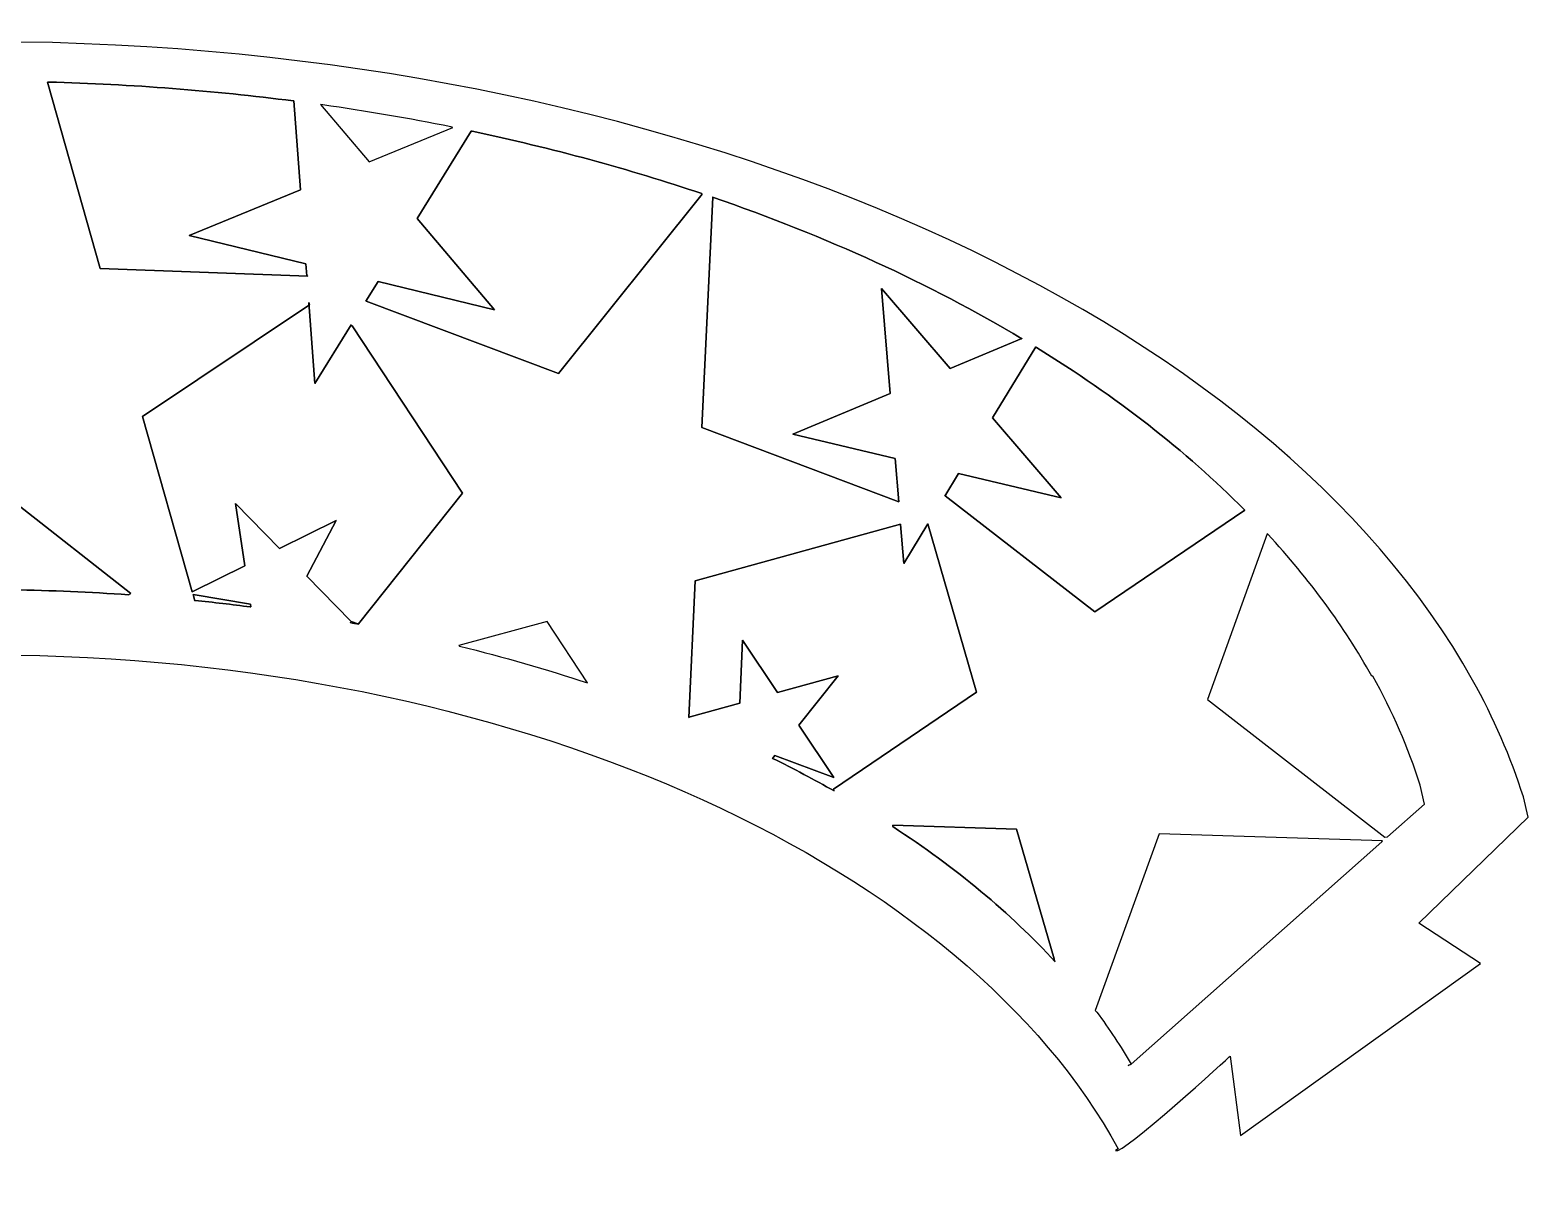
# Model space of a CAD drawing. Header units: centimetres. Extents: x -10.2 to 10.3, y -4 to 3.8.
# Drawn here: x 0.23 to 10.27, y -4.01 to 3.75 of the extents above; entities that cross this region are included whole.
import ezdxf

# ---------------------------------------------------------------- set-up
doc = ezdxf.new("R2010")
doc.units = ezdxf.units.CM
doc.header["$MEASUREMENT"] = 0
doc.layers.add('Camada 1', color=7, linetype='Continuous')

msp = doc.modelspace()

# ---------------------------------------------------------------- linework, layer by layer
at = {"layer": 'Camada 1'}
msp.add_open_spline([(9.90097, -0.6084), (10.04258, -0.86301), (10.15677, -1.12466), (10.24159, -1.39207), (10.24159, -1.39207), (10.24159, -1.39207), (10.27265, -1.52844), (10.27265, -1.52844), (10.27265, -1.52844), (10.27265, -1.52844), (9.54089, -2.23869), (9.54089, -2.23869), (9.54089, -2.23869), (9.54089, -2.23869), (9.95449, -2.51055), (9.95449, -2.51055), (9.95449, -2.51055), (9.95449, -2.51055), (8.34328, -3.66321), (8.34328, -3.66321), (8.34328, -3.66321), (8.34328, -3.66321), (8.27526, -3.13082), (8.27526, -3.13082), (8.27526, -3.13082), (8.27526, -3.13082), (7.54406, -3.80318), (7.50665, -3.76466), (7.50665, -3.76466), (7.50665, -3.76466), (7.52493, -3.75447), (7.52493, -3.75447), (7.52493, -3.75447), (6.50025, -1.87595), (3.58571, -0.49195), (0.13038, -0.44078), (0.13038, -0.44078), (-3.61474, -0.38527), (-6.77125, -1.91361), (-7.59045, -4.00988), (-7.59045, -4.00988), (-7.59045, -4.00988), (-7.64837, -3.99631), (-7.64837, -3.99631), (-7.64837, -3.99631), (-7.64837, -3.99631), (-10.22755, -1.83183), (-10.22755, -1.83183), (-10.22755, -1.83183), (-10.22755, -1.83183), (-10.23636, -1.83048), (-10.23636, -1.83048), (-10.23636, -1.83048), (-9.80609, 1.32573), (-5.29635, 3.75437), (0.16486, 3.67344), (0.16486, 3.67344), (4.71382, 3.60602), (8.55128, 1.81775), (9.90097, -0.6084)], degree=3, knots=[0, 0, 0, 0, 0.0625, 0.0625, 0.0625, 0.0625, 0.125, 0.125, 0.125, 0.125, 0.1875, 0.1875, 0.1875, 0.1875, 0.25, 0.25, 0.25, 0.25, 0.3125, 0.3125, 0.3125, 0.3125, 0.375, 0.375, 0.375, 0.375, 0.4375, 0.4375, 0.4375, 0.4375, 0.5, 0.5, 0.5, 0.5, 0.5625, 0.5625, 0.5625, 0.5625, 0.625, 0.625, 0.625, 0.625, 0.6875, 0.6875, 0.6875, 0.6875, 0.75, 0.75, 0.75, 0.75, 0.8125, 0.8125, 0.8125, 0.8125, 0.875, 0.875, 0.875, 0.875, 1, 1, 1, 1], dxfattribs=at)
at = {"layer": 'Camada 1', "color": 7}
for points, knots in [([(1.99525, 3.27849), (1.99525, 3.27849), (2.03957, 2.68098), (2.03957, 2.68098), (2.03957, 2.68098), (2.03957, 2.68098), (1.29434, 2.37597), (1.29434, 2.37597), (1.29434, 2.37597), (1.29434, 2.37597), (2.07653, 2.18499), (2.07653, 2.18499), (2.07653, 2.18499), (2.07653, 2.18499), (2.08256, 2.10416), (2.08256, 2.10416), (2.08256, 2.10416), (2.08256, 2.10416), (2.08984, 2.10141), (2.08984, 2.10141), (2.08984, 2.10141), (2.08984, 2.10141), (0.69771, 2.15404), (0.69771, 2.15404), (0.69771, 2.15404), (0.69771, 2.15404), (0.34422, 3.40422), (0.34422, 3.40422), (0.34422, 3.40422), (0.34422, 3.40422), (0.35065, 3.40486), (0.35065, 3.40486), (0.35065, 3.40486), (0.91088, 3.38981), (1.45894, 3.34678), (1.99096, 3.27807), (1.99096, 3.27807), (1.99096, 3.27807), (1.99525, 3.27849), (1.99525, 3.27849)], [0, 0, 0, 0, 0.09090909, 0.09090909, 0.09090909, 0.09090909, 0.18181818, 0.18181818, 0.18181818, 0.18181818, 0.27272727, 0.27272727, 0.27272727, 0.27272727, 0.36363636, 0.36363636, 0.36363636, 0.36363636, 0.45454545, 0.45454545, 0.45454545, 0.45454545, 0.54545455, 0.54545455, 0.54545455, 0.54545455, 0.63636364, 0.63636364, 0.63636364, 0.63636364, 0.72727273, 0.72727273, 0.72727273, 0.72727273, 0.81818182, 0.81818182, 0.81818182, 0.81818182, 1, 1, 1, 1]), ([(1.99525, 3.27849), (1.99525, 3.27849), (1.99525, 3.27849), (1.99525, 3.27849), (1.99525, 3.27849), (1.99525, 3.27849), (1.99525, 3.27849), (1.99525, 3.27849)], [0, 0, 0, 0, 0.33333333, 0.33333333, 0.33333333, 0.33333333, 1, 1, 1, 1]), ([(4.73334, 2.65352), (4.73334, 2.65352), (3.76975, 1.44879), (3.76975, 1.44879), (3.76975, 1.44879), (3.76975, 1.44879), (2.48128, 1.93406), (2.48128, 1.93406), (2.48128, 1.93406), (2.48128, 1.93406), (2.47877, 1.93557), (2.47877, 1.93557), (2.47877, 1.93557), (2.47877, 1.93557), (2.5601, 2.06702), (2.5601, 2.06702), (2.5601, 2.06702), (2.5601, 2.06702), (3.34229, 1.87575), (3.34229, 1.87575), (3.34229, 1.87575), (3.34229, 1.87575), (2.82185, 2.49006), (2.82185, 2.49006), (2.82185, 2.49006), (2.82185, 2.49006), (3.18393, 3.07527), (3.18393, 3.07527), (3.18393, 3.07527), (3.18393, 3.07527), (3.1924, 3.07432), (3.1924, 3.07432), (3.1924, 3.07432), (3.72855, 2.96089), (4.24319, 2.82058), (4.7318, 2.6563), (4.7318, 2.6563), (4.7318, 2.6563), (4.73334, 2.65352), (4.73334, 2.65352)], [0, 0, 0, 0, 0.09090909, 0.09090909, 0.09090909, 0.09090909, 0.18181818, 0.18181818, 0.18181818, 0.18181818, 0.27272727, 0.27272727, 0.27272727, 0.27272727, 0.36363636, 0.36363636, 0.36363636, 0.36363636, 0.45454545, 0.45454545, 0.45454545, 0.45454545, 0.54545455, 0.54545455, 0.54545455, 0.54545455, 0.63636364, 0.63636364, 0.63636364, 0.63636364, 0.72727273, 0.72727273, 0.72727273, 0.72727273, 0.81818182, 0.81818182, 0.81818182, 0.81818182, 1, 1, 1, 1]), ([(6.87795, 1.68292), (6.87795, 1.68292), (6.39688, 1.48252), (6.39688, 1.48252), (6.39688, 1.48252), (6.39688, 1.48252), (5.93711, 2.01957), (5.93711, 2.01957), (5.93711, 2.01957), (5.93711, 2.01957), (5.99381, 1.31461), (5.99381, 1.31461), (5.99381, 1.31461), (5.99381, 1.31461), (5.34137, 1.0428), (5.34137, 1.0428), (5.34137, 1.0428), (5.34137, 1.0428), (6.02892, 0.8795), (6.02892, 0.8795), (6.02892, 0.8795), (6.02892, 0.8795), (6.05252, 0.58806), (6.05252, 0.58806), (6.05252, 0.58806), (6.05252, 0.58806), (6.05281, 0.58896), (6.05281, 0.58896), (6.05281, 0.58896), (6.05281, 0.58896), (4.73254, 1.08619), (4.73254, 1.08619), (4.73254, 1.08619), (4.73254, 1.08619), (4.80498, 2.63165), (4.80498, 2.63165), (4.80498, 2.63165), (4.80498, 2.63165), (4.80403, 2.6317), (4.80403, 2.6317), (4.80403, 2.6317), (5.56592, 2.37042), (6.26313, 2.05044), (6.87783, 1.68269), (6.87783, 1.68269), (6.87783, 1.68269), (6.87795, 1.68292), (6.87795, 1.68292)], [0, 0, 0, 0, 0.07692308, 0.07692308, 0.07692308, 0.07692308, 0.15384615, 0.15384615, 0.15384615, 0.15384615, 0.23076923, 0.23076923, 0.23076923, 0.23076923, 0.30769231, 0.30769231, 0.30769231, 0.30769231, 0.38461538, 0.38461538, 0.38461538, 0.38461538, 0.46153846, 0.46153846, 0.46153846, 0.46153846, 0.53846154, 0.53846154, 0.53846154, 0.53846154, 0.61538462, 0.61538462, 0.61538462, 0.61538462, 0.69230769, 0.69230769, 0.69230769, 0.69230769, 0.76923077, 0.76923077, 0.76923077, 0.76923077, 0.84615385, 0.84615385, 0.84615385, 0.84615385, 1, 1, 1, 1]), ([(4.73334, 2.65352), (4.73334, 2.65352), (4.73334, 2.65352), (4.73334, 2.65352), (4.73334, 2.65352), (4.73334, 2.65352), (4.73334, 2.65352), (4.73334, 2.65352)], [0, 0, 0, 0, 0.33333333, 0.33333333, 0.33333333, 0.33333333, 1, 1, 1, 1]), ([(2.37884, -0.21382), (2.37884, -0.21382), (2.0833, 0.0883), (2.0833, 0.0883), (2.0833, 0.0883), (2.0833, 0.0883), (2.27936, 0.46253), (2.27936, 0.46253), (2.27936, 0.46253), (2.27936, 0.46253), (1.90053, 0.27484), (1.90053, 0.27484), (1.90053, 0.27484), (1.90053, 0.27484), (1.6052, 0.57741), (1.6052, 0.57741), (1.6052, 0.57741), (1.6052, 0.57741), (1.66656, 0.1589), (1.66656, 0.1589), (1.66656, 0.1589), (1.66656, 0.1589), (1.31815, -0.01367), (1.31815, -0.01367), (1.31815, -0.01367), (1.31815, -0.01367), (1.31426, -0.01525), (1.31426, -0.01525), (1.31426, -0.01525), (1.31426, -0.01525), (0.98052, 1.16061), (0.98052, 1.16061), (0.98052, 1.16061), (0.98052, 1.16061), (2.09973, 1.9107), (2.09973, 1.9107), (2.09973, 1.9107), (2.09973, 1.9107), (2.09587, 1.92502), (2.09587, 1.92502), (2.09587, 1.92502), (2.09587, 1.92502), (2.1364, 1.3822), (2.1364, 1.3822), (2.1364, 1.3822), (2.1364, 1.3822), (2.37919, 1.7746), (2.37919, 1.7746), (2.37919, 1.7746), (2.37919, 1.7746), (2.38673, 1.76971), (2.38673, 1.76971), (2.38673, 1.76971), (2.38673, 1.76971), (3.12761, 0.64544), (3.12761, 0.64544), (3.12761, 0.64544), (3.12761, 0.64544), (2.42832, -0.22965), (2.42832, -0.22965), (2.42832, -0.22965), (2.42832, -0.22965), (2.37884, -0.21382), (2.37884, -0.21382)], [0, 0, 0, 0, 0.05882353, 0.05882353, 0.05882353, 0.05882353, 0.11764706, 0.11764706, 0.11764706, 0.11764706, 0.17647059, 0.17647059, 0.17647059, 0.17647059, 0.23529412, 0.23529412, 0.23529412, 0.23529412, 0.29411765, 0.29411765, 0.29411765, 0.29411765, 0.35294118, 0.35294118, 0.35294118, 0.35294118, 0.41176471, 0.41176471, 0.41176471, 0.41176471, 0.47058824, 0.47058824, 0.47058824, 0.47058824, 0.52941176, 0.52941176, 0.52941176, 0.52941176, 0.58823529, 0.58823529, 0.58823529, 0.58823529, 0.64705882, 0.64705882, 0.64705882, 0.64705882, 0.70588235, 0.70588235, 0.70588235, 0.70588235, 0.76470588, 0.76470588, 0.76470588, 0.76470588, 0.82352941, 0.82352941, 0.82352941, 0.82352941, 0.88235294, 0.88235294, 0.88235294, 0.88235294, 1, 1, 1, 1]), ([(8.37303, 0.53185), (8.37303, 0.53185), (7.36634, -0.15115), (7.36634, -0.15115), (7.36634, -0.15115), (7.36634, -0.15115), (6.36264, 0.62818), (6.36264, 0.62818), (6.36264, 0.62818), (6.36264, 0.62818), (6.36095, 0.62606), (6.36095, 0.62606), (6.36095, 0.62606), (6.36095, 0.62606), (6.45406, 0.77862), (6.45406, 0.77862), (6.45406, 0.77862), (6.45406, 0.77862), (7.14161, 0.615), (7.14161, 0.615), (7.14161, 0.615), (7.14161, 0.615), (6.68147, 1.15134), (6.68147, 1.15134), (6.68147, 1.15134), (6.68147, 1.15134), (6.97206, 1.62762), (6.97206, 1.62762), (6.97206, 1.62762), (6.97206, 1.62762), (6.97553, 1.62344), (6.97553, 1.62344), (6.97553, 1.62344), (7.50943, 1.29491), (7.97849, 0.92968), (8.37047, 0.53529), (8.37047, 0.53529), (8.37047, 0.53529), (8.37303, 0.53185), (8.37303, 0.53185)], [0, 0, 0, 0, 0.09090909, 0.09090909, 0.09090909, 0.09090909, 0.18181818, 0.18181818, 0.18181818, 0.18181818, 0.27272727, 0.27272727, 0.27272727, 0.27272727, 0.36363636, 0.36363636, 0.36363636, 0.36363636, 0.45454545, 0.45454545, 0.45454545, 0.45454545, 0.54545455, 0.54545455, 0.54545455, 0.54545455, 0.63636364, 0.63636364, 0.63636364, 0.63636364, 0.72727273, 0.72727273, 0.72727273, 0.72727273, 0.81818182, 0.81818182, 0.81818182, 0.81818182, 1, 1, 1, 1]), ([(6.87795, 1.68292), (6.87795, 1.68292), (6.87795, 1.68292), (6.87795, 1.68292), (6.87795, 1.68292), (6.87795, 1.68292), (6.87795, 1.68292), (6.87795, 1.68292)], [0, 0, 0, 0, 0.33333333, 0.33333333, 0.33333333, 0.33333333, 1, 1, 1, 1]), ([(0.88643, -0.03541), (0.62984, -0.01742), (0.36957, -0.00631), (0.1062, -0.00239), (0.1062, -0.00239), (-0.19381, 0.00206), (-0.49009, -0.00297), (-0.78177, -0.01697), (-0.78177, -0.01697), (-0.78177, -0.01697), (-0.76656, -0.0102), (-0.76656, -0.0102), (-0.76656, -0.0102), (-0.76656, -0.0102), (0.12257, 0.58569), (0.12257, 0.58569), (0.12257, 0.58569), (0.12257, 0.58569), (0.9023, -0.02714), (0.9023, -0.02714), (0.9023, -0.02714), (0.9023, -0.02714), (0.88643, -0.03541), (0.88643, -0.03541)], [0, 0, 0, 0, 0.14285714, 0.14285714, 0.14285714, 0.14285714, 0.28571429, 0.28571429, 0.28571429, 0.28571429, 0.42857143, 0.42857143, 0.42857143, 0.42857143, 0.57142857, 0.57142857, 0.57142857, 0.57142857, 0.71428571, 0.71428571, 0.71428571, 0.71428571, 1, 1, 1, 1]), ([(8.37303, 0.53185), (8.37303, 0.53185), (8.37303, 0.53185), (8.37303, 0.53185), (8.37303, 0.53185), (8.37303, 0.53185), (8.37303, 0.53185), (8.37303, 0.53185)], [0, 0, 0, 0, 0.33333333, 0.33333333, 0.33333333, 0.33333333, 1, 1, 1, 1]), ([(5.61898, -1.35193), (5.48579, -1.27642), (5.34805, -1.20353), (5.20599, -1.1333), (5.20599, -1.1333), (5.20599, -1.1333), (5.2121, -1.12491), (5.2121, -1.12491), (5.2121, -1.12491), (5.2121, -1.12491), (5.22054, -1.11427), (5.22054, -1.11427), (5.22054, -1.11427), (5.22054, -1.11427), (5.61654, -1.26201), (5.61654, -1.26201), (5.61654, -1.26201), (5.61654, -1.26201), (5.38297, -0.90977), (5.38297, -0.90977), (5.38297, -0.90977), (5.38297, -0.90977), (5.64575, -0.57899), (5.64575, -0.57899), (5.64575, -0.57899), (5.64575, -0.57899), (5.23845, -0.69226), (5.23845, -0.69226), (5.23845, -0.69226), (5.23845, -0.69226), (5.00517, -0.33965), (5.00517, -0.33965), (5.00517, -0.33965), (5.00517, -0.33965), (4.98689, -0.76224), (4.98689, -0.76224), (4.98689, -0.76224), (4.98689, -0.76224), (4.65304, -0.85508), (4.65304, -0.85508), (4.65304, -0.85508), (4.65304, -0.85508), (4.64415, -0.8599), (4.64415, -0.8599), (4.64415, -0.8599), (4.64415, -0.8599), (4.68625, 0.05844), (4.68625, 0.05844), (4.68625, 0.05844), (4.68625, 0.05844), (6.06462, 0.43701), (6.06462, 0.43701), (6.06462, 0.43701), (6.06462, 0.43701), (6.06481, 0.43648), (6.06481, 0.43648), (6.06481, 0.43648), (6.06481, 0.43648), (6.08595, 0.1752), (6.08595, 0.1752), (6.08595, 0.1752), (6.08595, 0.1752), (6.24806, 0.44089), (6.24806, 0.44089), (6.24806, 0.44089), (6.24806, 0.44089), (6.24687, 0.4407), (6.24687, 0.4407), (6.24687, 0.4407), (6.24687, 0.4407), (6.57485, -0.68862), (6.57485, -0.68862), (6.57485, -0.68862), (6.57485, -0.68862), (5.61523, -1.34026), (5.61523, -1.34026), (5.61523, -1.34026), (5.61523, -1.34026), (5.61898, -1.35193), (5.61898, -1.35193)], [0, 0, 0, 0, 0.04761905, 0.04761905, 0.04761905, 0.04761905, 0.0952381, 0.0952381, 0.0952381, 0.0952381, 0.14285714, 0.14285714, 0.14285714, 0.14285714, 0.19047619, 0.19047619, 0.19047619, 0.19047619, 0.23809524, 0.23809524, 0.23809524, 0.23809524, 0.28571429, 0.28571429, 0.28571429, 0.28571429, 0.33333333, 0.33333333, 0.33333333, 0.33333333, 0.38095238, 0.38095238, 0.38095238, 0.38095238, 0.42857143, 0.42857143, 0.42857143, 0.42857143, 0.47619048, 0.47619048, 0.47619048, 0.47619048, 0.52380952, 0.52380952, 0.52380952, 0.52380952, 0.57142857, 0.57142857, 0.57142857, 0.57142857, 0.61904762, 0.61904762, 0.61904762, 0.61904762, 0.66666667, 0.66666667, 0.66666667, 0.66666667, 0.71428571, 0.71428571, 0.71428571, 0.71428571, 0.76190476, 0.76190476, 0.76190476, 0.76190476, 0.80952381, 0.80952381, 0.80952381, 0.80952381, 0.85714286, 0.85714286, 0.85714286, 0.85714286, 0.9047619, 0.9047619, 0.9047619, 0.9047619, 1, 1, 1, 1]), ([(0.88643, -0.03541), (0.88643, -0.03541), (0.88643, -0.03541), (0.88643, -0.03541), (0.88643, -0.03541), (0.88643, -0.03541), (0.88643, -0.03541), (0.88643, -0.03541)], [0, 0, 0, 0, 0.33333333, 0.33333333, 0.33333333, 0.33333333, 1, 1, 1, 1]), ([(1.32048, -0.03428), (1.32048, -0.03428), (1.7045, -0.09937), (1.7045, -0.09937), (1.7045, -0.09937), (1.7045, -0.09937), (1.70701, -0.11654), (1.70701, -0.11654), (1.70701, -0.11654), (1.70701, -0.11654), (1.70352, -0.11715), (1.70352, -0.11715), (1.70352, -0.11715), (1.58067, -0.10112), (1.45682, -0.08667), (1.33197, -0.07384), (1.33197, -0.07384), (1.33197, -0.07384), (1.33165, -0.07635), (1.33165, -0.07635), (1.33165, -0.07635), (1.33165, -0.07635), (1.31974, -0.03439), (1.31974, -0.03439), (1.31974, -0.03439), (1.31974, -0.03439), (1.32048, -0.03428), (1.32048, -0.03428)], [0, 0, 0, 0, 0.125, 0.125, 0.125, 0.125, 0.25, 0.25, 0.25, 0.25, 0.375, 0.375, 0.375, 0.375, 0.5, 0.5, 0.5, 0.5, 0.625, 0.625, 0.625, 0.625, 0.75, 0.75, 0.75, 0.75, 1, 1, 1, 1]), ([(1.32048, -0.03428), (1.32048, -0.03428), (1.32048, -0.03428), (1.32048, -0.03428), (1.32048, -0.03428), (1.32048, -0.03428), (1.32048, -0.03428), (1.32048, -0.03428)], [0, 0, 0, 0, 0.33333333, 0.33333333, 0.33333333, 0.33333333, 1, 1, 1, 1]), ([(2.3745, -0.22245), (2.39363, -0.22597), (2.41271, -0.22954), (2.43176, -0.23311), (2.43176, -0.23311), (2.43176, -0.23311), (2.3745, -0.22245), (2.3745, -0.22245)], [0, 0, 0, 0, 0.33333333, 0.33333333, 0.33333333, 0.33333333, 1, 1, 1, 1]), ([(2.3745, -0.22245), (2.3745, -0.22245), (2.3745, -0.22245), (2.3745, -0.22245), (2.3745, -0.22245), (2.3745, -0.22245), (2.3745, -0.22245), (2.3745, -0.22245)], [0, 0, 0, 0, 0.33333333, 0.33333333, 0.33333333, 0.33333333, 1, 1, 1, 1]), ([(5.61898, -1.35193), (5.61898, -1.35193), (5.61898, -1.35193), (5.61898, -1.35193), (5.61898, -1.35193), (5.61898, -1.35193), (5.61898, -1.35193), (5.61898, -1.35193)], [0, 0, 0, 0, 0.33333333, 0.33333333, 0.33333333, 0.33333333, 1, 1, 1, 1]), ([(7.10192, -2.49929), (6.80244, -2.17211), (6.4357, -1.86731), (6.01221, -1.59105), (6.01221, -1.59105), (6.01221, -1.59105), (6.01234, -1.5816), (6.01234, -1.5816), (6.01234, -1.5816), (6.01234, -1.5816), (6.84202, -1.60816), (6.84202, -1.60816), (6.84202, -1.60816), (6.84202, -1.60816), (7.09435, -2.47819), (7.09435, -2.47819), (7.09435, -2.47819), (7.09435, -2.47819), (7.10192, -2.49929), (7.10192, -2.49929)], [0, 0, 0, 0, 0.16666667, 0.16666667, 0.16666667, 0.16666667, 0.33333333, 0.33333333, 0.33333333, 0.33333333, 0.5, 0.5, 0.5, 0.5, 0.66666667, 0.66666667, 0.66666667, 0.66666667, 1, 1, 1, 1]), ([(7.10192, -2.49929), (7.10192, -2.49929), (7.10192, -2.49929), (7.10192, -2.49929), (7.10192, -2.49929), (7.10192, -2.49929), (7.10192, -2.49929), (7.10192, -2.49929)], [0, 0, 0, 0, 0.33333333, 0.33333333, 0.33333333, 0.33333333, 1, 1, 1, 1])]:
    msp.add_open_spline(points, degree=3, knots=knots, dxfattribs=at)
at = {"layer": 'Camada 1', "lineweight": 25}
for points, knots in [([(1.99525, 3.27849), (1.99525, 3.27849), (2.03957, 2.68098), (2.03957, 2.68098), (2.03957, 2.68098), (2.03957, 2.68098), (1.29434, 2.37597), (1.29434, 2.37597), (1.29434, 2.37597), (1.29434, 2.37597), (2.07653, 2.18499), (2.07653, 2.18499), (2.07653, 2.18499), (2.07653, 2.18499), (2.08256, 2.10416), (2.08256, 2.10416), (2.08256, 2.10416), (2.08256, 2.10416), (2.08984, 2.10141), (2.08984, 2.10141), (2.08984, 2.10141), (2.08984, 2.10141), (0.69771, 2.15404), (0.69771, 2.15404), (0.69771, 2.15404), (0.69771, 2.15404), (0.34422, 3.40422), (0.34422, 3.40422), (0.34422, 3.40422), (0.34422, 3.40422), (0.35065, 3.40486), (0.35065, 3.40486), (0.35065, 3.40486), (0.91088, 3.38981), (1.45894, 3.34678), (1.99096, 3.27807)], [0, 0, 0, 0, 0.1, 0.1, 0.1, 0.1, 0.2, 0.2, 0.2, 0.2, 0.3, 0.3, 0.3, 0.3, 0.4, 0.4, 0.4, 0.4, 0.5, 0.5, 0.5, 0.5, 0.6, 0.6, 0.6, 0.6, 0.7, 0.7, 0.7, 0.7, 0.8, 0.8, 0.8, 0.8, 1, 1, 1, 1]), ([(1.99525, 3.27849), (1.99525, 3.27849), (1.99525, 3.27849), (1.99525, 3.27849), (1.99525, 3.27849), (1.99525, 3.27849), (1.99525, 3.27849), (1.99525, 3.27849)], [0, 0, 0, 0, 0.33333333, 0.33333333, 0.33333333, 0.33333333, 1, 1, 1, 1]), ([(4.73334, 2.65352), (4.73334, 2.65352), (3.76975, 1.44879), (3.76975, 1.44879), (3.76975, 1.44879), (3.76975, 1.44879), (2.48128, 1.93406), (2.48128, 1.93406), (2.48128, 1.93406), (2.48128, 1.93406), (2.47877, 1.93557), (2.47877, 1.93557), (2.47877, 1.93557), (2.47877, 1.93557), (2.5601, 2.06702), (2.5601, 2.06702), (2.5601, 2.06702), (2.5601, 2.06702), (3.34229, 1.87575), (3.34229, 1.87575), (3.34229, 1.87575), (3.34229, 1.87575), (2.82185, 2.49006), (2.82185, 2.49006), (2.82185, 2.49006), (2.82185, 2.49006), (3.18393, 3.07527), (3.18393, 3.07527), (3.18393, 3.07527), (3.18393, 3.07527), (3.1924, 3.07432), (3.1924, 3.07432), (3.1924, 3.07432), (3.72855, 2.96089), (4.24319, 2.82058), (4.7318, 2.6563)], [0, 0, 0, 0, 0.1, 0.1, 0.1, 0.1, 0.2, 0.2, 0.2, 0.2, 0.3, 0.3, 0.3, 0.3, 0.4, 0.4, 0.4, 0.4, 0.5, 0.5, 0.5, 0.5, 0.6, 0.6, 0.6, 0.6, 0.7, 0.7, 0.7, 0.7, 0.8, 0.8, 0.8, 0.8, 1, 1, 1, 1]), ([(6.87795, 1.68292), (6.87795, 1.68292), (6.39688, 1.48252), (6.39688, 1.48252), (6.39688, 1.48252), (6.39688, 1.48252), (5.93711, 2.01957), (5.93711, 2.01957), (5.93711, 2.01957), (5.93711, 2.01957), (5.99381, 1.31461), (5.99381, 1.31461), (5.99381, 1.31461), (5.99381, 1.31461), (5.34137, 1.0428), (5.34137, 1.0428), (5.34137, 1.0428), (5.34137, 1.0428), (6.02892, 0.8795), (6.02892, 0.8795), (6.02892, 0.8795), (6.02892, 0.8795), (6.05252, 0.58806), (6.05252, 0.58806), (6.05252, 0.58806), (6.05252, 0.58806), (6.05281, 0.58896), (6.05281, 0.58896), (6.05281, 0.58896), (6.05281, 0.58896), (4.73254, 1.08619), (4.73254, 1.08619), (4.73254, 1.08619), (4.73254, 1.08619), (4.80498, 2.63165), (4.80498, 2.63165), (4.80498, 2.63165), (4.80498, 2.63165), (4.80403, 2.6317), (4.80403, 2.6317), (4.80403, 2.6317), (5.56592, 2.37042), (6.26313, 2.05044), (6.87783, 1.68269)], [0, 0, 0, 0, 0.08333333, 0.08333333, 0.08333333, 0.08333333, 0.16666667, 0.16666667, 0.16666667, 0.16666667, 0.25, 0.25, 0.25, 0.25, 0.33333333, 0.33333333, 0.33333333, 0.33333333, 0.41666667, 0.41666667, 0.41666667, 0.41666667, 0.5, 0.5, 0.5, 0.5, 0.58333333, 0.58333333, 0.58333333, 0.58333333, 0.66666667, 0.66666667, 0.66666667, 0.66666667, 0.75, 0.75, 0.75, 0.75, 0.83333333, 0.83333333, 0.83333333, 0.83333333, 1, 1, 1, 1]), ([(4.73334, 2.65352), (4.73334, 2.65352), (4.73334, 2.65352), (4.73334, 2.65352), (4.73334, 2.65352), (4.73334, 2.65352), (4.73334, 2.65352), (4.73334, 2.65352)], [0, 0, 0, 0, 0.33333333, 0.33333333, 0.33333333, 0.33333333, 1, 1, 1, 1]), ([(2.37884, -0.21382), (2.37884, -0.21382), (2.0833, 0.0883), (2.0833, 0.0883), (2.0833, 0.0883), (2.0833, 0.0883), (2.27936, 0.46253), (2.27936, 0.46253), (2.27936, 0.46253), (2.27936, 0.46253), (1.90053, 0.27484), (1.90053, 0.27484), (1.90053, 0.27484), (1.90053, 0.27484), (1.6052, 0.57741), (1.6052, 0.57741), (1.6052, 0.57741), (1.6052, 0.57741), (1.66656, 0.1589), (1.66656, 0.1589), (1.66656, 0.1589), (1.66656, 0.1589), (1.31815, -0.01367), (1.31815, -0.01367), (1.31815, -0.01367), (1.31815, -0.01367), (1.31426, -0.01525), (1.31426, -0.01525), (1.31426, -0.01525), (1.31426, -0.01525), (0.98052, 1.16061), (0.98052, 1.16061), (0.98052, 1.16061), (0.98052, 1.16061), (2.09973, 1.9107), (2.09973, 1.9107), (2.09973, 1.9107), (2.09973, 1.9107), (2.09587, 1.92502), (2.09587, 1.92502), (2.09587, 1.92502), (2.09587, 1.92502), (2.1364, 1.3822), (2.1364, 1.3822), (2.1364, 1.3822), (2.1364, 1.3822), (2.37919, 1.7746), (2.37919, 1.7746), (2.37919, 1.7746), (2.37919, 1.7746), (2.38673, 1.76971), (2.38673, 1.76971), (2.38673, 1.76971), (2.38673, 1.76971), (3.12761, 0.64544), (3.12761, 0.64544), (3.12761, 0.64544), (3.12761, 0.64544), (2.42832, -0.22965), (2.42832, -0.22965)], [0, 0, 0, 0, 0.0625, 0.0625, 0.0625, 0.0625, 0.125, 0.125, 0.125, 0.125, 0.1875, 0.1875, 0.1875, 0.1875, 0.25, 0.25, 0.25, 0.25, 0.3125, 0.3125, 0.3125, 0.3125, 0.375, 0.375, 0.375, 0.375, 0.4375, 0.4375, 0.4375, 0.4375, 0.5, 0.5, 0.5, 0.5, 0.5625, 0.5625, 0.5625, 0.5625, 0.625, 0.625, 0.625, 0.625, 0.6875, 0.6875, 0.6875, 0.6875, 0.75, 0.75, 0.75, 0.75, 0.8125, 0.8125, 0.8125, 0.8125, 0.875, 0.875, 0.875, 0.875, 1, 1, 1, 1]), ([(8.37303, 0.53185), (8.37303, 0.53185), (7.36634, -0.15115), (7.36634, -0.15115), (7.36634, -0.15115), (7.36634, -0.15115), (6.36264, 0.62818), (6.36264, 0.62818), (6.36264, 0.62818), (6.36264, 0.62818), (6.36095, 0.62606), (6.36095, 0.62606), (6.36095, 0.62606), (6.36095, 0.62606), (6.45406, 0.77862), (6.45406, 0.77862), (6.45406, 0.77862), (6.45406, 0.77862), (7.14161, 0.615), (7.14161, 0.615), (7.14161, 0.615), (7.14161, 0.615), (6.68147, 1.15134), (6.68147, 1.15134), (6.68147, 1.15134), (6.68147, 1.15134), (6.97206, 1.62762), (6.97206, 1.62762), (6.97206, 1.62762), (6.97206, 1.62762), (6.97553, 1.62344), (6.97553, 1.62344), (6.97553, 1.62344), (7.50943, 1.29491), (7.97849, 0.92968), (8.37047, 0.53529)], [0, 0, 0, 0, 0.1, 0.1, 0.1, 0.1, 0.2, 0.2, 0.2, 0.2, 0.3, 0.3, 0.3, 0.3, 0.4, 0.4, 0.4, 0.4, 0.5, 0.5, 0.5, 0.5, 0.6, 0.6, 0.6, 0.6, 0.7, 0.7, 0.7, 0.7, 0.8, 0.8, 0.8, 0.8, 1, 1, 1, 1]), ([(6.87795, 1.68292), (6.87795, 1.68292), (6.87795, 1.68292), (6.87795, 1.68292), (6.87795, 1.68292), (6.87795, 1.68292), (6.87795, 1.68292), (6.87795, 1.68292)], [0, 0, 0, 0, 0.33333333, 0.33333333, 0.33333333, 0.33333333, 1, 1, 1, 1]), ([(0.88643, -0.03541), (0.62984, -0.01742), (0.36957, -0.00631), (0.1062, -0.00239), (0.1062, -0.00239), (-0.19381, 0.00206), (-0.49009, -0.00297), (-0.78177, -0.01697), (-0.78177, -0.01697), (-0.78177, -0.01697), (-0.76656, -0.0102), (-0.76656, -0.0102), (-0.76656, -0.0102), (-0.76656, -0.0102), (0.12257, 0.58569), (0.12257, 0.58569), (0.12257, 0.58569), (0.12257, 0.58569), (0.9023, -0.02714), (0.9023, -0.02714)], [0, 0, 0, 0, 0.16666667, 0.16666667, 0.16666667, 0.16666667, 0.33333333, 0.33333333, 0.33333333, 0.33333333, 0.5, 0.5, 0.5, 0.5, 0.66666667, 0.66666667, 0.66666667, 0.66666667, 1, 1, 1, 1]), ([(8.37303, 0.53185), (8.37303, 0.53185), (8.37303, 0.53185), (8.37303, 0.53185), (8.37303, 0.53185), (8.37303, 0.53185), (8.37303, 0.53185), (8.37303, 0.53185)], [0, 0, 0, 0, 0.33333333, 0.33333333, 0.33333333, 0.33333333, 1, 1, 1, 1]), ([(5.61898, -1.35193), (5.48579, -1.27642), (5.34805, -1.20353), (5.20599, -1.1333), (5.20599, -1.1333), (5.20599, -1.1333), (5.2121, -1.12491), (5.2121, -1.12491), (5.2121, -1.12491), (5.2121, -1.12491), (5.22054, -1.11427), (5.22054, -1.11427), (5.22054, -1.11427), (5.22054, -1.11427), (5.61654, -1.26201), (5.61654, -1.26201), (5.61654, -1.26201), (5.61654, -1.26201), (5.38297, -0.90977), (5.38297, -0.90977), (5.38297, -0.90977), (5.38297, -0.90977), (5.64575, -0.57899), (5.64575, -0.57899), (5.64575, -0.57899), (5.64575, -0.57899), (5.23845, -0.69226), (5.23845, -0.69226), (5.23845, -0.69226), (5.23845, -0.69226), (5.00517, -0.33965), (5.00517, -0.33965), (5.00517, -0.33965), (5.00517, -0.33965), (4.98689, -0.76224), (4.98689, -0.76224), (4.98689, -0.76224), (4.98689, -0.76224), (4.65304, -0.85508), (4.65304, -0.85508), (4.65304, -0.85508), (4.65304, -0.85508), (4.64415, -0.8599), (4.64415, -0.8599), (4.64415, -0.8599), (4.64415, -0.8599), (4.68625, 0.05844), (4.68625, 0.05844), (4.68625, 0.05844), (4.68625, 0.05844), (6.06462, 0.43701), (6.06462, 0.43701), (6.06462, 0.43701), (6.06462, 0.43701), (6.06481, 0.43648), (6.06481, 0.43648), (6.06481, 0.43648), (6.06481, 0.43648), (6.08595, 0.1752), (6.08595, 0.1752), (6.08595, 0.1752), (6.08595, 0.1752), (6.24806, 0.44089), (6.24806, 0.44089), (6.24806, 0.44089), (6.24806, 0.44089), (6.24687, 0.4407), (6.24687, 0.4407), (6.24687, 0.4407), (6.24687, 0.4407), (6.57485, -0.68862), (6.57485, -0.68862), (6.57485, -0.68862), (6.57485, -0.68862), (5.61523, -1.34026), (5.61523, -1.34026)], [0, 0, 0, 0, 0.05, 0.05, 0.05, 0.05, 0.1, 0.1, 0.1, 0.1, 0.15, 0.15, 0.15, 0.15, 0.2, 0.2, 0.2, 0.2, 0.25, 0.25, 0.25, 0.25, 0.3, 0.3, 0.3, 0.3, 0.35, 0.35, 0.35, 0.35, 0.4, 0.4, 0.4, 0.4, 0.45, 0.45, 0.45, 0.45, 0.5, 0.5, 0.5, 0.5, 0.55, 0.55, 0.55, 0.55, 0.6, 0.6, 0.6, 0.6, 0.65, 0.65, 0.65, 0.65, 0.7, 0.7, 0.7, 0.7, 0.75, 0.75, 0.75, 0.75, 0.8, 0.8, 0.8, 0.8, 0.85, 0.85, 0.85, 0.85, 0.9, 0.9, 0.9, 0.9, 1, 1, 1, 1]), ([(0.88643, -0.03541), (0.88643, -0.03541), (0.88643, -0.03541), (0.88643, -0.03541), (0.88643, -0.03541), (0.88643, -0.03541), (0.88643, -0.03541), (0.88643, -0.03541)], [0, 0, 0, 0, 0.33333333, 0.33333333, 0.33333333, 0.33333333, 1, 1, 1, 1]), ([(1.32048, -0.03428), (1.32048, -0.03428), (1.7045, -0.09937), (1.7045, -0.09937), (1.7045, -0.09937), (1.7045, -0.09937), (1.70701, -0.11654), (1.70701, -0.11654), (1.70701, -0.11654), (1.70701, -0.11654), (1.70352, -0.11715), (1.70352, -0.11715), (1.70352, -0.11715), (1.58067, -0.10112), (1.45682, -0.08667), (1.33197, -0.07384), (1.33197, -0.07384), (1.33197, -0.07384), (1.33165, -0.07635), (1.33165, -0.07635), (1.33165, -0.07635), (1.33165, -0.07635), (1.31974, -0.03439), (1.31974, -0.03439)], [0, 0, 0, 0, 0.14285714, 0.14285714, 0.14285714, 0.14285714, 0.28571429, 0.28571429, 0.28571429, 0.28571429, 0.42857143, 0.42857143, 0.42857143, 0.42857143, 0.57142857, 0.57142857, 0.57142857, 0.57142857, 0.71428571, 0.71428571, 0.71428571, 0.71428571, 1, 1, 1, 1]), ([(1.32048, -0.03428), (1.32048, -0.03428), (1.32048, -0.03428), (1.32048, -0.03428), (1.32048, -0.03428), (1.32048, -0.03428), (1.32048, -0.03428), (1.32048, -0.03428)], [0, 0, 0, 0, 0.33333333, 0.33333333, 0.33333333, 0.33333333, 1, 1, 1, 1]), ([(2.3745, -0.22245), (2.3745, -0.22245), (2.3745, -0.22245), (2.3745, -0.22245), (2.3745, -0.22245), (2.3745, -0.22245), (2.3745, -0.22245), (2.3745, -0.22245)], [0, 0, 0, 0, 0.33333333, 0.33333333, 0.33333333, 0.33333333, 1, 1, 1, 1]), ([(5.61898, -1.35193), (5.61898, -1.35193), (5.61898, -1.35193), (5.61898, -1.35193), (5.61898, -1.35193), (5.61898, -1.35193), (5.61898, -1.35193), (5.61898, -1.35193)], [0, 0, 0, 0, 0.33333333, 0.33333333, 0.33333333, 0.33333333, 1, 1, 1, 1]), ([(7.10192, -2.49929), (6.80244, -2.17211), (6.4357, -1.86731), (6.01221, -1.59105), (6.01221, -1.59105), (6.01221, -1.59105), (6.01234, -1.5816), (6.01234, -1.5816), (6.01234, -1.5816), (6.01234, -1.5816), (6.84202, -1.60816), (6.84202, -1.60816), (6.84202, -1.60816), (6.84202, -1.60816), (7.09435, -2.47819), (7.09435, -2.47819)], [0, 0, 0, 0, 0.2, 0.2, 0.2, 0.2, 0.4, 0.4, 0.4, 0.4, 0.6, 0.6, 0.6, 0.6, 1, 1, 1, 1]), ([(7.10192, -2.49929), (7.10192, -2.49929), (7.10192, -2.49929), (7.10192, -2.49929), (7.10192, -2.49929), (7.10192, -2.49929), (7.10192, -2.49929), (7.10192, -2.49929)], [0, 0, 0, 0, 0.33333333, 0.33333333, 0.33333333, 0.33333333, 1, 1, 1, 1])]:
    msp.add_open_spline(points, degree=3, knots=knots, dxfattribs=at)
at = {"layer": 'Camada 1', "color": 7, "lineweight": 25}
for points, knots in [([(3.06123, 3.09913), (3.06123, 3.09913), (2.49997, 2.86942), (2.49997, 2.86942), (2.49997, 2.86942), (2.49997, 2.86942), (2.17543, 3.25328), (2.17543, 3.25328), (2.17543, 3.25328), (2.17543, 3.25328), (2.1899, 3.25111), (2.1899, 3.25111), (2.1899, 3.25111), (2.48171, 3.20962), (2.76849, 3.16038), (3.04958, 3.10379), (3.04958, 3.10379), (3.04958, 3.10379), (3.06123, 3.09913), (3.06123, 3.09913)], [0, 0, 0, 0, 0.16666667, 0.16666667, 0.16666667, 0.16666667, 0.33333333, 0.33333333, 0.33333333, 0.33333333, 0.5, 0.5, 0.5, 0.5, 0.66666667, 0.66666667, 0.66666667, 0.66666667, 1, 1, 1, 1]), ([(9.3131, -1.6626), (9.3131, -1.6626), (8.12232, -0.73807), (8.12232, -0.73807), (8.12232, -0.73807), (8.12232, -0.73807), (8.52393, 0.37286), (8.52393, 0.37286), (8.52393, 0.37286), (8.52393, 0.37286), (8.52729, 0.37151), (8.52729, 0.37151), (8.52729, 0.37151), (8.80643, 0.06854), (9.04087, -0.25042), (9.22545, -0.58218), (9.22545, -0.58218), (9.22545, -0.58218), (9.23175, -0.58226), (9.23175, -0.58226), (9.23175, -0.58226), (9.36372, -0.81962), (9.47025, -1.06348), (9.5493, -1.31277), (9.5493, -1.31277), (9.5493, -1.31277), (9.57825, -1.43988), (9.57825, -1.43988), (9.57825, -1.43988), (9.57825, -1.43988), (9.32983, -1.66017), (9.32983, -1.66017), (9.32983, -1.66017), (9.32983, -1.66017), (9.3131, -1.6626), (9.3131, -1.6626)], [0, 0, 0, 0, 0.1, 0.1, 0.1, 0.1, 0.2, 0.2, 0.2, 0.2, 0.3, 0.3, 0.3, 0.3, 0.4, 0.4, 0.4, 0.4, 0.5, 0.5, 0.5, 0.5, 0.6, 0.6, 0.6, 0.6, 0.7, 0.7, 0.7, 0.7, 0.8, 0.8, 0.8, 0.8, 1, 1, 1, 1]), ([(3.9647, -0.62718), (3.68879, -0.53555), (3.40262, -0.4529), (3.1074, -0.37993), (3.1074, -0.37993), (3.1074, -0.37993), (3.10113, -0.37689), (3.10113, -0.37689), (3.10113, -0.37689), (3.10113, -0.37689), (3.69425, -0.21401), (3.69425, -0.21401), (3.69425, -0.21401), (3.69425, -0.21401), (3.96582, -0.62647), (3.96582, -0.62647), (3.96582, -0.62647), (3.96582, -0.62647), (3.9647, -0.62718), (3.9647, -0.62718)], [0, 0, 0, 0, 0.16666667, 0.16666667, 0.16666667, 0.16666667, 0.33333333, 0.33333333, 0.33333333, 0.33333333, 0.5, 0.5, 0.5, 0.5, 0.66666667, 0.66666667, 0.66666667, 0.66666667, 1, 1, 1, 1]), ([(9.29129, -1.69438), (9.29129, -1.69438), (7.61029, -3.1852), (7.61029, -3.1852), (7.61029, -3.1852), (7.61029, -3.1852), (7.59172, -3.19496), (7.59172, -3.19496), (7.59172, -3.19496), (7.59172, -3.19496), (7.61029, -3.1852), (7.61029, -3.1852), (7.61029, -3.1852), (7.54168, -3.06648), (7.46477, -2.94983), (7.37989, -2.83539), (7.37989, -2.83539), (7.37989, -2.83539), (7.37076, -2.82613), (7.37076, -2.82613), (7.37076, -2.82613), (7.37076, -2.82613), (7.79859, -1.63876), (7.79859, -1.63876), (7.79859, -1.63876), (7.79859, -1.63876), (9.29682, -1.6867), (9.29682, -1.6867), (9.29682, -1.6867), (9.29682, -1.6867), (9.29129, -1.69438), (9.29129, -1.69438)], [0, 0, 0, 0, 0.11111111, 0.11111111, 0.11111111, 0.11111111, 0.22222222, 0.22222222, 0.22222222, 0.22222222, 0.33333333, 0.33333333, 0.33333333, 0.33333333, 0.44444444, 0.44444444, 0.44444444, 0.44444444, 0.55555556, 0.55555556, 0.55555556, 0.55555556, 0.66666667, 0.66666667, 0.66666667, 0.66666667, 0.77777778, 0.77777778, 0.77777778, 0.77777778, 1, 1, 1, 1])]:
    msp.add_open_spline(points, degree=3, knots=knots, dxfattribs=at)
at = {"layer": 'Camada 1', "lineweight": 25}
msp.add_open_spline([(2.3745, -0.22245), (2.39363, -0.22597), (2.41271, -0.22954), (2.43176, -0.23311)], degree=3, dxfattribs=at)

doc.saveas('drawing.dxf')
